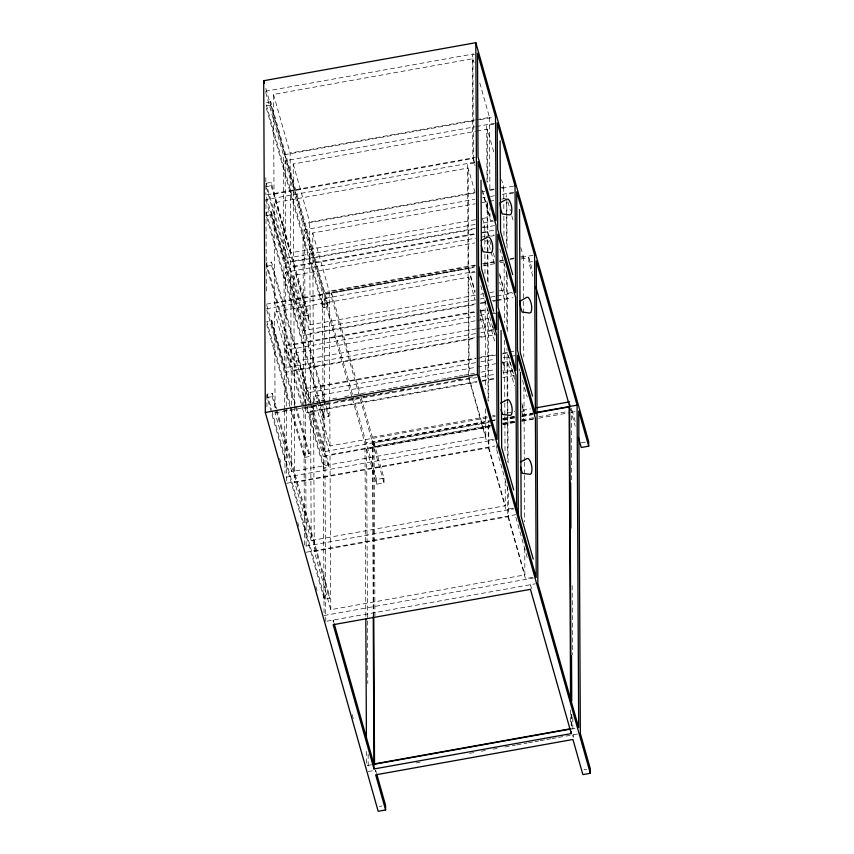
<?xml version="1.0" encoding="UTF-8"?>
<svg xmlns="http://www.w3.org/2000/svg" width="854" height="854" viewBox="0 0 854 854"><rect width="100%" height="100%" fill="white"/><g stroke="black" fill="none" stroke-linecap="round" stroke-linejoin="round"><path stroke-width="0.64" stroke-dasharray="4.27 3.2" d="M265.38 91.25L473.575 53.93M474.44 54.539L472.326 54.923L472.828 158.001L475.005 165.697M475.582 219.691L290.616 252.848L274.017 194.178L273.526 94.42L472.924 58.68L474.002 62.513M270.739 101.743L265.701 102.651L322.812 304.451L322.823 307.771L327.861 306.864L327.851 303.554L270.739 101.743L270.761 105.063L327.861 306.864M270.761 105.063L265.722 105.96L322.823 307.771M290.616 252.848L290.125 153.09L475.091 119.934M476.404 119.699L489.523 117.35L479.414 81.642M475.091 224.421L283.923 258.687L283.411 154.948L474.578 120.681M479.82 119.741L494.22 117.158M474.973 299.914L303.448 330.658L285.599 267.58L285.076 160.83L474.931 126.798M476.244 126.563L494.573 123.275M493.783 124.193L486.705 125.453L486.993 182.478M475.39 295.196L310.151 324.819L293.723 266.779L293.221 164.011L475.507 131.335M476.82 131.1L487.314 129.221L494.092 153.186M266.096 183.279L271.134 182.382L308.678 315.041L308.689 318.35L303.65 319.257L266.117 186.599L266.096 183.279L303.64 315.937L303.65 319.257M266.117 186.599L271.156 185.692L271.134 182.382M283.923 258.687L265.893 194.979L475.4 157.424M274.017 194.178L473.415 158.438L472.924 58.68M266.363 290.915L265.914 199.633L475.422 162.068M474.621 162.986L467.554 164.256L468.067 268.113L474.963 292.484M476.073 328.865L291.161 362.011L274.561 303.341L274.059 202.804L468.152 168.014L475.005 192.246M318.67 400.846L266.256 215.646L266.245 212.326L271.284 211.418L328.384 413.229L328.406 416.549L323.367 417.446L319.022 402.127M266.256 215.646L271.294 214.738L271.284 211.418M310.151 324.819L309.639 222.051L474.877 192.428M489.31 189.844L494.551 188.905M501.106 187.72L503.732 187.25L501.586 179.682M303.448 330.658L302.924 223.908L474.45 193.153M482.307 191.744L484.923 191.275M490.164 190.346L494.092 189.641M501.949 188.232L513.734 186.119M309.308 402.48L305.369 388.559L304.579 229.779L474.803 199.27M482.659 197.861L485.275 197.391M490.516 196.452L494.445 195.747M502.301 194.338L514.087 192.225M513.286 193.143L506.219 194.413L506.23 197.071M487.346 417.777L329.975 445.991L313.493 387.759L312.735 232.961L475.347 203.807M481.902 202.633L488.467 201.459M489.769 201.224L493.708 200.519M501.576 199.11L505.515 198.406M482.147 218.517L490.015 217.108L489.972 207.8M492.737 220.481L490.612 220.866L482.627 192.641M482.948 223.011L493.42 221.133M305.177 402.971L266.512 266.299L266.491 262.989L271.529 262.082L328.641 463.893L328.651 467.202L323.613 468.109L305.54 404.252M291.161 362.011L290.659 261.473L475.571 228.328M482.136 227.153L484.752 226.684L482.585 219.03M266.512 266.299L271.551 265.402L271.529 262.082M475.625 333.583L284.457 367.85L283.944 263.331L475.112 229.064M482.969 227.655L494.754 225.541M285.599 267.58L475.464 233.548M482.008 232.373L493.793 230.26M293.723 266.779L474.707 234.338M482.574 232.928L487.815 231.989L487.655 200.37M303.117 406.024L285.983 345.464L285.62 272.223L475.486 238.191M482.03 237.017L484.645 236.547M485.958 236.312L493.815 234.903M490.794 236.227L494.327 235.587M293.765 275.404L310.194 333.444L310.536 402.704L294.107 344.664L293.765 275.404L474.749 242.963M485.232 241.084L487.858 240.614L490.719 250.702M329.975 445.991L329.206 291.193L474.781 265.103M482.649 263.694L494.445 261.57M499.697 260.63L502.312 260.16M510.19 258.751L514.119 258.047M520.673 256.873L523.299 256.403L520.791 247.543M323.025 402.458L322.492 293.05L475.689 265.594M483.545 264.185L494.018 262.306M499.259 261.367L504.49 260.427M509.731 259.488L513.66 258.783M521.516 257.374L534.604 255.026M266.427 304.152L474.621 266.832M359.385 395.893L331.576 297.598L331.555 292.954L475.262 267.195M483.097 265.786L494.861 263.683M500.081 262.744L503.999 262.039M520.983 258.997L528.829 257.588L532.8 271.636M274.561 303.341L468.643 268.551L468.152 168.014M266.448 308.796L474.643 271.476M325.737 621.402L324.146 298.932L331.576 297.598M532.821 276.28L528.85 262.242L532.565 261.57M475.155 272.148L468.088 273.419L468.6 377.681L486.396 440.547L494.637 439.063M485.648 408.895L485.787 436.789L291.694 471.579L275.095 412.909L274.604 311.977L468.686 277.176L475.187 300.138M322.812 304.451L327.851 303.554M290.253 407.7L304.334 457.456L309.372 456.548L309.361 453.228L271.818 320.57L266.779 321.478L290.606 405.661M303.64 315.937L308.678 315.041M271.818 320.57L271.839 323.89L266.8 324.787L289.901 406.429M480.631 294.256L483.257 293.787M489.812 292.612L493.751 291.908M498.992 290.968L504.244 290.029L504.106 263.672M511.909 292.516L504.842 293.787L499.451 274.732M480.215 298.975L484.143 298.27M490.687 297.096L495.928 296.157M497.241 295.922L512.944 293.103M310.194 333.444L475.432 303.821M480.674 302.882L485.926 301.942M492.48 300.768L495.106 300.298M496.409 300.064L504.276 298.654L499.643 282.247M303.821 405.885L303.469 335.302L474.995 304.558M480.236 303.618L485.478 302.679M493.334 301.27L495.95 300.8M497.263 300.565L512.976 297.747M285.983 345.464L474.536 311.667M479.767 310.728L487.623 309.319M294.107 344.664L475.08 312.222M480.332 311.283L488.2 309.874M286.645 480.631L286.005 350.119L474.557 316.311M479.799 315.372L488.958 313.728M490.271 313.493L495.501 312.553M493.537 313.685L495.886 313.258M294.406 405.244L294.15 353.289L476.436 320.613M477.749 320.378L488.242 318.499L495.384 343.735M477.386 328.63L485.253 327.221L485.115 300.768M492.918 329.708L485.851 330.978L480.407 311.731M480.866 332.644L493.964 330.295M291.374 405.17L291.203 370.636L476.116 337.49M477.429 337.255L485.296 335.846L480.236 317.987M284.66 409.685L284.478 372.504L475.646 338.227M480.887 337.287L495.288 334.704M276.877 409.899L329.281 595.099L329.302 598.419L324.264 599.316L267.153 397.516L267.142 394.196L272.18 393.288L276.515 408.618M305.369 388.559L475.582 358.039M480.823 357.1L495.224 354.527M503.081 353.118L508.322 352.179M509.635 351.944L514.866 351.005M313.493 387.759L476.105 358.605M477.418 358.37L495.779 355.083M502.333 353.898L507.586 352.958L514.386 377.02M267.153 397.516L272.191 396.608L272.18 393.288M475.614 362.683L305.39 393.203L306.148 548.279M480.845 361.754L495.245 359.171M503.102 357.762L509.657 356.588M510.959 356.353L514.887 355.648M509.379 357.41L507.02 357.826L507.233 400.419M524.74 548.385L524.868 574.891L330.776 609.681L314.293 551.449L313.535 396.384L476.148 367.231M477.461 366.996L495.822 363.708M502.376 362.523L507.628 361.584L514.428 385.645M311.838 402.469L314.464 401.999M315.777 401.764L319.706 401.06M321.019 400.825L324.958 400.12M332.825 398.711L336.764 398.007M344.632 396.598L348.56 395.882M353.812 394.943L368.234 392.36M369.547 392.125L380.041 390.246M381.343 390.011L391.837 388.132M393.15 387.897L403.643 386.019M404.956 385.784L445.607 378.493M446.92 378.258L457.413 376.379M458.726 376.144L462.654 375.44M463.968 375.205L469.209 374.255M470.522 374.02L474.461 373.315M481.015 372.141L495.437 369.558M283.581 410.742L287.51 410.037M301.953 407.443L305.881 406.739M313.76 405.33L317.699 404.625M325.566 403.216L329.505 402.501M337.373 401.092L341.312 400.387M342.625 400.152L347.877 399.213M349.19 398.978L353.118 398.274M354.431 398.039L359.683 397.099L384.001 482.852L376.571 484.186L366.633 449.055L490.324 426.883M360.996 396.864L364.936 396.149M366.249 395.914L371.49 394.975M372.803 394.74L383.307 392.861M388.549 391.922L395.114 390.748M400.366 389.808L406.92 388.623M456.783 379.688L460.722 378.984M468.59 377.575L472.529 376.87M275.095 412.909L469.188 378.119L485.787 436.789M512.293 370.401L505.226 371.671L502.707 362.779M303.832 408.543L476.671 377.564M481.912 376.625L495 374.276M502.857 372.867L512.026 371.223M477.13 381.471L310.578 411.329L311.208 540.539L505.301 505.739L505.173 480.428M482.371 380.532L495.48 378.183M304.504 545.044L303.853 413.187L476.692 382.208M481.934 381.268L495.021 378.92M502.878 377.511L514.663 375.397M323.367 417.446L323.346 414.137L328.384 413.229M373.251 616.407L372.365 437.205L487.335 416.592M492.566 415.652L495.171 415.183M506.934 413.08L514.77 411.671M522.605 410.272L530.451 408.863M492.587 416.837L495.213 416.368M521.442 411.66L524.057 411.19L523.929 384.738M365.822 616.407L364.968 443.173L491.274 420.531M492.587 420.296L495.203 419.837M503.038 418.428L514.791 416.314M522.637 414.916L533.088 413.037M304.334 457.456L304.323 454.136L309.361 453.228M373.785 616.278L372.92 442.084L489.342 421.214M490.655 420.979L495.886 420.04M502.43 418.866L514.193 416.763M522.05 415.354L532.917 413.475M309.66 403.739L323.271 451.83L489.566 422.015M502.654 419.666L514.439 417.563M522.296 416.154L532.768 414.275M374.949 616.492L374.031 443.077L489 422.474M503.369 419.89L515.133 417.787M521.666 416.613L532.117 414.745M493.142 424.94L374.116 446.279L372.92 442.084M502.301 423.306L514.076 421.193M521.922 419.784L533.697 417.67M538.927 416.731L567.707 411.575M330.776 609.681L330.018 454.616L490.004 425.932M503.123 423.584L514.919 421.47M521.484 420.296L524.1 419.816L521.954 412.226M324.061 612.873L323.292 456.474L489.588 426.658M502.675 424.321L514.46 422.207M522.317 420.798L534.102 418.684M503.39 424.534L515.154 422.431M521.687 421.257L533.44 419.154M538.671 418.214L570.024 412.599M575.041 411.692L571.326 412.365L575.233 426.167M323.613 468.109L323.602 464.789L328.641 463.893M286.303 477.183L494.498 439.863M286.656 483.3L494.85 445.98M311.208 540.539L294.79 482.499L488.883 447.699L488.744 421.065M376.571 484.186L376.55 479.542L383.969 478.208L374.031 443.077M581.243 442.852L586.196 441.956M512.976 508.237L505.899 509.496L488.296 447.261L488.157 420.755M305.817 546.144L514.012 508.824M306.17 552.25L515.677 514.695M314.293 551.449L508.386 516.659L508.269 491.477M324.264 599.316L324.242 596.007L329.281 595.099M532.544 577.379L525.466 578.649L507.799 516.211L507.66 486.929M324.072 615.52L533.579 577.966M326.975 621.178L535.383 583.816M371.501 764.757L366.558 765.643L366.473 749.652M572.49 728.729L574.966 728.291M368.213 771.525L373.166 770.639M416.144 762.932L420.061 762.227M469.711 753.335L473.628 752.63M481.464 751.221L485.382 750.517M493.228 749.118L497.145 748.414M504.981 747.004L515.432 745.136M516.734 744.901L527.196 743.023M528.498 742.788L533.718 741.859M535.031 741.624L538.949 740.92M540.251 740.685L545.482 739.745M546.784 739.511L550.702 738.806M552.015 738.571L557.235 737.642M558.548 737.408L580.336 733.501M379.4 806.432L381.877 805.995M584.093 769.742L586.57 769.294M575.212 421.513L571.305 407.721L571.678 482.98M507.895 201.971L510.404 210.831M511.834 215.891L513.628 222.221M499.878 249.026L507.009 274.262M473.415 158.438L474.856 163.541M482.435 190.325L490.015 217.108M487.815 231.989L488.883 235.768M499.601 273.622L504.244 290.029M488.307 235.362L487.228 231.551L487.079 201.042M489.748 240.444L491.189 245.514M493.345 253.136L494.423 256.947M491.071 251.973L494.285 263.32M519.285 368.896L520.011 371.458M522.541 380.404L527.249 397.025M521.911 403.6L524.057 411.19M514.567 379.283L506.998 352.521L506.977 348.539M522.136 406.034L524.666 414.948M492.843 326.271L495.341 335.11M502.835 361.605L504.618 367.914L504.49 339.945M487.613 309.436L495.16 336.102M480.791 285.642L487.922 310.845M502.878 370.23L504.661 376.539L504.789 401.85M468.643 268.551L475.144 291.513M480.194 309.361L485.253 327.221M496.697 449.631L508.023 489.662M515.859 517.332L527.943 560.053M531.519 588.534L530.441 584.702L530.451 588.192M573.621 737.333L572.917 734.824L572.927 737.151M488.883 447.699L505.301 505.739M508.386 516.659L524.868 574.891M331.555 292.954L360.815 396.352M361.167 397.633L372.365 437.205M273.526 94.42L290.125 153.09M293.221 164.011L309.639 222.051M312.735 232.961L329.206 291.193M265.872 88.421L352.595 394.911M352.958 396.192L376.55 479.542M265.743 92.52L283.411 154.948M285.076 160.83L302.924 223.908M304.579 229.779L322.492 293.05M324.146 298.932L351.965 397.227M352.328 398.498L364.968 443.173M271.156 185.692L308.689 318.35M274.059 202.804L290.659 261.473M271.294 214.738L323.709 399.939M324.061 401.22L328.406 416.549M265.914 199.633L283.944 263.331M285.62 272.223L303.469 335.302M266.245 212.326L319.738 401.359M320.101 402.64L323.346 414.137M313.535 396.384L315.681 403.974M316.044 405.244L330.018 454.616M271.551 265.402L310.216 402.063M310.578 403.344L328.651 467.202M294.15 353.289L323.292 456.474M266.491 262.989L306.244 403.483M306.607 404.764L323.602 464.789M286.005 350.119L302.07 406.878M302.423 408.148L303.853 413.187M274.604 311.977L291.203 370.636M266.79 305.422L284.457 367.85M271.839 323.89L294.94 405.522M295.292 406.803L309.372 456.548M266.811 310.066L284.478 372.504M290.968 406.942L304.323 454.136M272.191 396.608L329.302 598.419M333.882 622.619L333.167 620.068L333.177 622.395M376.358 772.699L375.643 770.191L375.653 772.518M267.142 394.196L271.476 409.525M271.839 410.795L324.242 596.007M279.589 458.31L281.03 463.402M297.726 522.402L299.156 527.452M315.841 586.42L317.272 591.48M352.104 714.584L353.556 719.687M572.18 585.588L572.522 654.879M572.831 717.509L572.895 730.832M571.817 714.296L571.881 727.597M571.177 714.296L571.251 727.619M570.632 710.101L570.696 724.726M528.829 257.588L528.85 262.242M523.299 256.403L523.513 300.064M523.523 301.387L523.79 356.951M524.1 419.816L524.303 460.904M524.313 462.227L524.377 474.162M524.377 475.486L524.612 521.879M506.828 199.494L506.892 212.721M506.902 214.044L507.073 249.763M507.201 274.903L507.489 334.437M507.628 361.584L508.13 464.971M506.262 202.387L506.326 215.667M506.326 217.001L506.465 244.895M506.603 272.8L506.892 331.267M507.244 401.754L507.532 461.651M503.732 187.25L503.796 199.11M503.817 204.384L503.849 210.97M503.871 216.243L503.988 238.64M504.276 298.654L504.404 322.631M504.799 403.173L504.853 415.161M504.863 416.496L505.045 453.794M496.334 445.724L496.345 448.382M489.523 117.35L489.886 190.506M487.314 129.221L487.57 181.923M487.858 240.614L488.082 285.898M488.242 318.499L488.648 401.081M487.271 239.494L487.485 283.037M487.645 314.742L488.061 400.878M484.752 226.684L484.816 238.586M484.816 239.91L484.869 249.176M484.891 254.46L484.997 275.628M485.296 335.846L485.552 388.976M468.686 277.176L469.166 374.137M383.969 478.208L384.001 482.852M366.633 449.055L367.786 683.574M368.138 754.199L368.202 767.522M323.036 403.793L323.271 451.83M294.416 406.568L294.79 482.499M291.395 410.486L291.694 471.579M284.67 411.02L284.98 473.436M265.807 177.696L265.893 194.979M266.875 395.124L266.95 409.728"/><path stroke-width="1.28" d="M500.07 203.092L500.668 209.113L502.184 213.916L509.763 214.888L511.066 214.279C512.742 209.582 511.567 203.135 508.397 199.292L506.956 199.142L500.188 202.686M481.09 240.55L487.858 237.006L489.299 237.156C492.47 240.988 493.644 247.446 491.968 252.143L490.655 252.741L483.086 251.781L481.304 245.493M500.529 403.184L507.297 399.64L508.749 399.8C511.909 403.632 513.083 410.08 511.407 414.777L510.105 415.386L502.526 414.414L501.02 409.61M520.332 462.089L527.099 458.545L528.541 458.694C531.711 462.537 532.885 468.985 531.209 473.682L529.896 474.29L522.328 473.319L520.545 467.031M376.71 773.959L385.581 805.322L385.602 809.966L378.183 811.3L265.327 412.482L263.694 80.724L475.817 42.7L588.673 441.518L588.694 446.162L581.275 447.496L578.425 437.451M265.327 412.482L477.45 374.458L475.817 42.7M536.985 407.689L569.639 401.839M537.006 412.333L577.091 405.148L536.269 260.908L537.86 583.378L578.681 727.619L577.091 405.148M536.429 412.77L569.138 406.91L570.024 410.059M569.415 728.953L374.511 763.892L373.785 617.613M571.251 728.953L373.977 764.319L334.245 623.9M571.273 733.597L530.462 589.345L333.188 624.712L373.999 768.963L571.273 733.597L571.262 731.27M588.694 446.162L578.756 411.03L580.336 733.501L590.285 768.632L590.306 773.276L582.876 774.61L572.938 739.479L375.664 774.834L385.602 809.966M535.714 286.496L569.661 406.483M512.678 274.572L500.54 231.68L500.092 140.867M532.554 396.075L520.246 352.606L519.542 209.486M493.591 311.155L481.464 268.316L481.026 180.279M478.55 266.128L496.58 329.825L496.067 225.307L478.037 161.598L479.094 375.685L497.113 439.394L496.601 334.469L478.571 270.771M513.681 489.961L501.65 447.432L501.074 330.477M533.248 559.103L521.164 516.382L520.449 372.536M477.45 374.458L590.306 773.276M263.694 80.724L264.42 83.286M570.675 482.916L570.899 528.124M571.529 655.787L571.753 700.995M569.65 404.155L571.123 703.632M569.138 406.91L570.579 700.792M518.293 514.225L517.513 355.179L535.415 418.449L536.195 577.496L498.779 445.276L498.128 312.084L515.976 375.162L516.627 508.354M373.251 616.407L373.999 768.963M365.832 619.065L366.419 738.998M519.947 301.227L520.556 307.248L522.072 312.052L529.64 313.023L530.953 312.415C532.629 307.718 531.444 301.27 528.284 297.427L526.843 297.277L519.947 301.227M495.533 116.923L477.503 53.226L478.016 156.955L496.046 220.663L495.533 116.923M515.047 185.884L497.199 122.805L497.722 229.555L515.57 292.634L515.047 185.884M534.604 255.026L516.702 191.755L517.492 350.535L535.394 413.806L534.604 255.026M515.592 297.277L497.743 234.199L498.106 307.44L515.955 370.519L515.592 297.277"/></g></svg>
